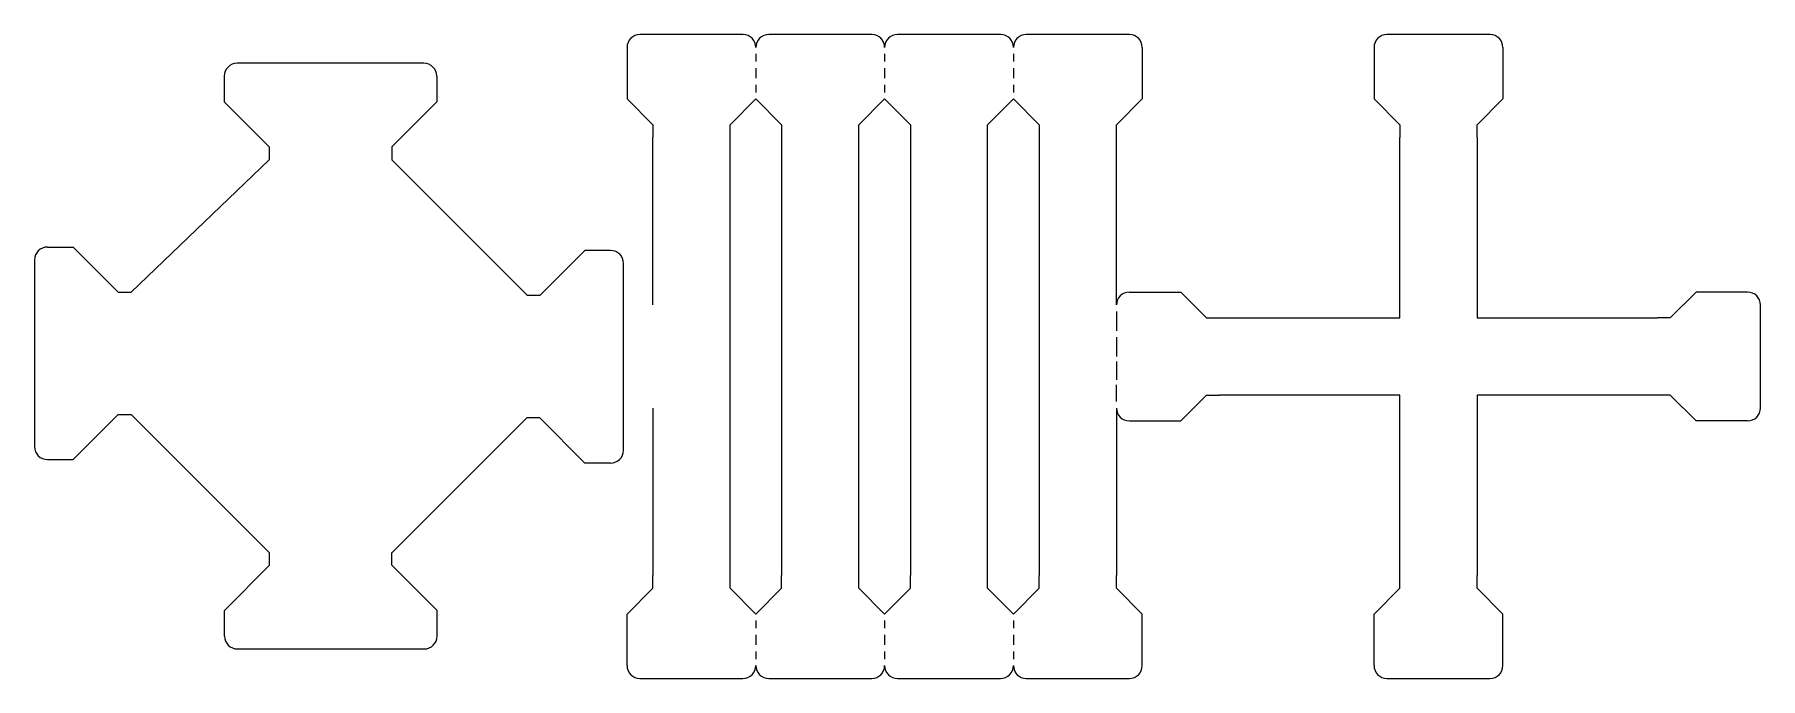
# Model space of a CAD drawing. Extents: x 2 to 136, y 0 to 50.
import ezdxf

# ---------------------------------------------------------------- set-up
doc = ezdxf.new("R2010")
doc.units = 0
doc.layers.get('0').update_dxf_attribs({"lineweight": 25, "true_color": 0xffffff})

msp = doc.modelspace()

# ---------------------------------------------------------------- linework, layer by layer
for p, q in [((57.01, 50), (49, 50)), ((67.01, 50), (59, 50)), ((77.01, 50), (69, 50)), ((87.01, 50), (79, 50)), ((115.01, 50), (107, 50)), ((48, 49), (48, 45)), ((58, 48.5), (58, 47.9)), ((68, 48.5), (68, 47.9)), ((78, 48.5), (78, 47.9)), ((88, 49), (88, 45)), ((106, 49), (106, 45)), ((116, 49), (116, 45)), ((32.23, 47.77), (17.73, 47.77)), ((58, 47.4), (58, 46.6)), ((68, 47.4), (68, 46.6)), ((78, 47.4), (78, 46.6)), ((16.73, 46.77), (16.73, 44.77)), ((33.23, 46.77), (33.23, 44.77)), ((58, 46.1), (58, 45.5)), ((68, 46.1), (68, 45.5)), ((78, 46.1), (78, 45.5)), ((16.73, 44.77), (20.23, 41.27)), ((33.23, 44.77), (29.73, 41.27)), ((48, 45), (48, 45)), ((48, 45), (50, 43)), ((58, 45), (56, 43)), ((58, 45), (58, 45)), ((58, 45), (60, 43)), ((68, 45), (66, 43)), ((68, 45), (68, 45)), ((68, 45), (70, 43)), ((78, 45), (76, 43)), ((78, 45), (78, 45)), ((78, 45), (80, 43)), ((88, 45), (86, 43)), ((106, 45), (106, 45)), ((106, 45), (108, 43)), ((116, 45), (114, 43)), ((50, 43), (50, 43)), ((50, 43), (50, 42)), ((56, 42), (56, 43)), ((60, 43), (60, 43)), ((60, 43), (60, 42)), ((66, 42), (66, 43)), ((70, 43), (70, 43)), ((70, 43), (70, 42)), ((76, 42), (76, 43)), ((80, 43), (80, 43)), ((80, 43), (80, 42)), ((86, 42), (86, 43)), ((108, 43), (108, 43)), ((108, 43), (108, 42)), ((114, 42), (114, 43)), ((50, 29), (50, 42)), ((56, 8), (56, 42)), ((60, 42), (60, 8)), ((66, 8), (66, 42)), ((70, 42), (70, 8)), ((76, 8), (76, 42)), ((80, 42), (80, 8)), ((86, 29), (86, 42)), ((108, 28), (108, 42)), ((114, 42), (114, 28)), ((9.5, 30), (20.23, 40.27)), ((20.23, 41.27), (20.23, 40.27)), ((29.73, 41.27), (29.73, 40.27)), ((40.27, 29.73), (29.73, 40.27)), ((3, 33.5), (5, 33.5)), ((5, 33.5), (8.5, 30)), ((2, 32.5), (2, 18)), ((44.73, 33.23), (41.23, 29.73)), ((46.73, 33.23), (44.73, 33.23)), ((47.73, 17.73), (47.73, 32.23)), ((8.5, 30), (9.5, 30)), ((41.23, 29.73), (40.23, 29.73)), ((87, 30), (91, 30)), ((91, 30), (93, 28)), ((131, 30), (129, 28)), ((135, 30), (131, 30)), ((86, 28.5), (86, 27)), ((136, 21), (136, 29)), ((93, 28), (94, 28)), ((94, 28), (106, 28)), ((106, 28), (108, 28)), ((114, 28), (128, 28)), ((129, 28), (128, 28)), ((86, 26.5), (86, 25)), ((86, 24.6), (86, 23.2)), ((86, 21.5), (86, 22.8)), ((91, 20), (93, 22)), ((93, 22), (94, 22)), ((108, 22), (94, 22)), ((108, 8), (108, 22)), ((128, 22), (114, 22)), ((114, 22), (114, 8)), ((129, 22), (128, 22)), ((131, 20), (129, 22)), ((5, 17), (8.5, 20.5)), ((8.5, 20.5), (9.5, 20.5)), ((20.25, 9.75), (9.5, 20.5)), ((40.23, 20.23), (29.75, 9.75)), ((41.23, 20.23), (40.23, 20.23)), ((44.73, 16.73), (41.23, 20.23)), ((50, 21), (50, 8)), ((86, 21), (86, 8)), ((87, 20), (91, 20)), ((135, 20), (131, 20)), ((3, 17), (5, 17)), ((46.73, 16.73), (44.73, 16.73)), ((20.25, 8.79), (20.25, 9.79)), ((29.75, 8.79), (29.75, 9.79)), ((16.75, 5.29), (20.25, 8.79)), ((33.25, 5.29), (29.75, 8.79)), ((48, 5), (50, 7)), ((50, 7), (50, 8)), ((56, 7), (56, 8)), ((58, 5), (56, 7)), ((58, 5), (60, 7)), ((60, 7), (60, 8)), ((66, 7), (66, 8)), ((68, 5), (66, 7)), ((68, 5), (70, 7)), ((70, 7), (70, 8)), ((76, 7), (76, 8)), ((78, 5), (76, 7)), ((78, 5), (80, 7)), ((80, 7), (80, 8)), ((86, 7), (86, 8)), ((88, 5), (86, 7)), ((106, 5), (108, 7)), ((108, 7), (108, 8)), ((114, 7), (114, 8)), ((116, 5), (114, 7)), ((16.75, 3.29), (16.75, 5.29)), ((33.25, 3.29), (33.25, 5.29)), ((48, 1), (48, 5)), ((58, 4.5), (58, 3.9)), ((68, 4.5), (68, 3.9)), ((78, 4.5), (78, 3.9)), ((88, 1), (88, 5)), ((106, 1), (106, 5)), ((116, 1), (116, 5)), ((58, 3.4), (58, 2.6)), ((68, 3.4), (68, 2.6)), ((78, 3.4), (78, 2.6)), ((17.75, 2.29), (32.25, 2.29)), ((58, 2.1), (58, 1.5)), ((68, 2.1), (68, 1.5)), ((78, 2.1), (78, 1.5)), ((49, 0), (57, 0)), ((59, 0), (67, 0)), ((69, 0), (77, 0)), ((79, 0), (87, 0)), ((107, 0), (115, 0))]:
    msp.add_line(p, q)
for centre, start, end in [((49, 49), 90, 180), ((57, 49), 359.9975, 89.4682), ((59, 49), 90, 180), ((67, 49), 359.9975, 89.4682), ((69, 49), 90, 180), ((77, 49), 359.9975, 89.4682), ((79, 49), 90, 180), ((87, 49), 359.9975, 89.4682), ((107, 49), 90, 180), ((115, 49), 359.9975, 89.4682), ((17.73, 46.77), 90, 180), ((32.23, 46.77), 0, 90), ((3, 32.5), 90, 180), ((46.73, 32.23), 0, 90), ((87, 29), 90, 180), ((135, 29), 0, 90), ((87, 21), 180, 270), ((135, 21), 270, 0), ((3, 18), 180, 270), ((46.73, 17.73), 270, 0), ((17.75, 3.29), 180, 270), ((32.25, 3.29), 270, 0), ((49, 1), 180, 270), ((57, 1), 270, 0), ((59, 1), 180, 270), ((67, 1), 270, 0), ((69, 1), 180, 270), ((77, 1), 270, 0), ((79, 1), 180, 270), ((87, 1), 270, 0), ((107, 1), 180, 270), ((115, 1), 270, 0)]:
    msp.add_arc(centre, 1, start, end)

doc.saveas('drawing.dxf')
